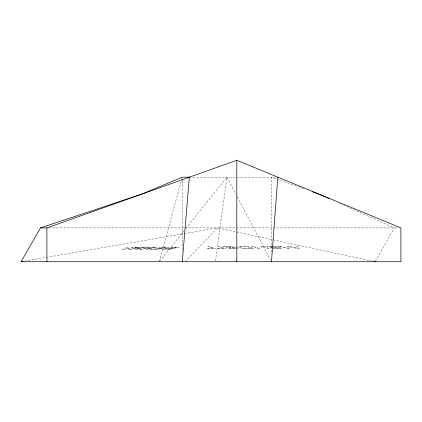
<?xml version="1.0" encoding="UTF-8"?>
<svg xmlns="http://www.w3.org/2000/svg" width="422" height="422" viewBox="0 0 422 422"><rect width="100%" height="100%" fill="white"/><g stroke="black" fill="none" stroke-linecap="round" stroke-linejoin="round"><path stroke-width="0.32" stroke-dasharray="2.11 1.58" d="M215.426 261.076L226.878 177.182L235.798 194.094M159.194 261.724L181.233 180.996M181.407 180.363L181.929 178.453M375.411 261.16L394.449 227.906L342.253 204.559M159.606 261.213L184.219 230.47M185.859 228.418L226.878 177.182M185.189 261.724L217.451 227.906L272.143 239.638M24.339 261.165L45.724 257.483M46.373 257.373L183.755 233.709M184.403 233.598L217.451 227.906M192.77 177.182L274.659 177.182M49.01 227.906L183.897 227.906M184.556 227.906L399.608 227.906M271.446 246.2L266.883 246.2L275.081 246.422L277.164 247.234L270.033 247.234L277.734 247.461L280.055 248.368L272.179 248.368M272.095 246.2L276.009 246.2L282.123 248.59L273.377 248.59M235.508 248.368L228.286 248.368L236.979 248.59M272.786 239.78L372.515 261.171M303.476 188.602L271.478 177.182L271.478 251.892M235.787 247.635L232.116 246.2L222.99 246.2L231.187 246.422L233.271 247.234L226.145 247.234L233.841 247.461L235.582 248.141M236.394 247.872L238.23 248.59M339.852 203.483L341.651 204.29M237.333 197.005L270.555 259.973M182.278 178.495L182.278 180.463M182.278 181.117L182.278 251.892M136.638 247.872L140.864 248.125L144.192 247.292L138.98 247.413L136.638 247.872M147.283 247.872L151.509 248.125L154.837 247.292L149.631 247.413L147.283 247.872M162.845 249.08C167.756 250.642 174.012 248.205 178.981 247.07L170.989 247.281L167.945 248.009L168.832 248.199L162.845 249.08M239.343 246.87C242.455 249.043 247.904 248.02 251.77 248.368L246.796 246.422L239.343 246.87M126.89 247.07L126.215 248.431L122.106 249.46L137.699 247.07L127.792 248.199L128.504 247.07L126.89 247.07M135.019 247.941L136.512 248.326L128.32 249.46L139.972 248.352L135.541 249.46L136.833 249.46L146.371 247.07L139.65 247.16L135.019 247.941M145.669 247.941L147.162 248.326L138.97 249.46L150.622 248.352L146.186 249.46L147.478 249.46L157.021 247.07L150.301 247.16L145.669 247.941M237.781 246.664L237.623 247.113L238.166 247.392L241.505 248.125L253.838 248.59C248.948 245.815 243.177 245.667 237.781 246.664M263.027 246.543L259.493 248.59L257.62 248.59L251.507 246.2L253 246.2L258.227 248.226L261.814 246.2L263.681 246.2L269.8 248.59L268.302 248.59L263.027 246.543M164.654 248.896L169.037 249.238L172.703 248.321L167.239 248.437L164.654 248.896M169.992 247.698C168.536 248.832 176.222 247.798 176.802 247.292L169.992 247.698M150.918 249.238L150.032 249.46L158.129 249.46L167.671 247.07L159.785 247.07L158.899 247.292L165.487 247.292L162.238 248.11L155.19 248.331L161.352 248.331L157.728 249.238L150.918 249.238M209.402 246.2L207.904 246.2L213.448 248.368L206.59 248.368L215.515 248.59L209.402 246.2M219.793 246.2L218.295 246.2L223.839 248.368L216.982 248.368L225.907 248.59L219.793 246.2M279.665 246.2L278.003 246.2L288.463 248.59L290.209 248.59L288.674 246.543L297.647 248.59L299.393 248.59L297.621 246.2L295.959 246.2L297.658 248.247L288.685 246.2L286.897 246.2L288.432 248.247L279.665 246.2"/><path stroke-width="0.63" d="M271.478 261.724L277.834 177.182M182.278 261.724L189.336 177.182M40.459 227.906L46.911 227.906L236.811 160.276L400.9 227.906L400.9 261.724L21.1 261.724L40.459 227.906L141.861 194.094L182.278 177.182L190.148 177.182M21.1 261.724L23.046 261.387M373.802 261.45L375.089 261.724M312.09 191.678L318.858 194.094L326.053 197.311M327.256 197.849L329.054 198.656M236.811 160.276L236.811 261.724M46.911 227.906L46.911 261.724"/></g></svg>
